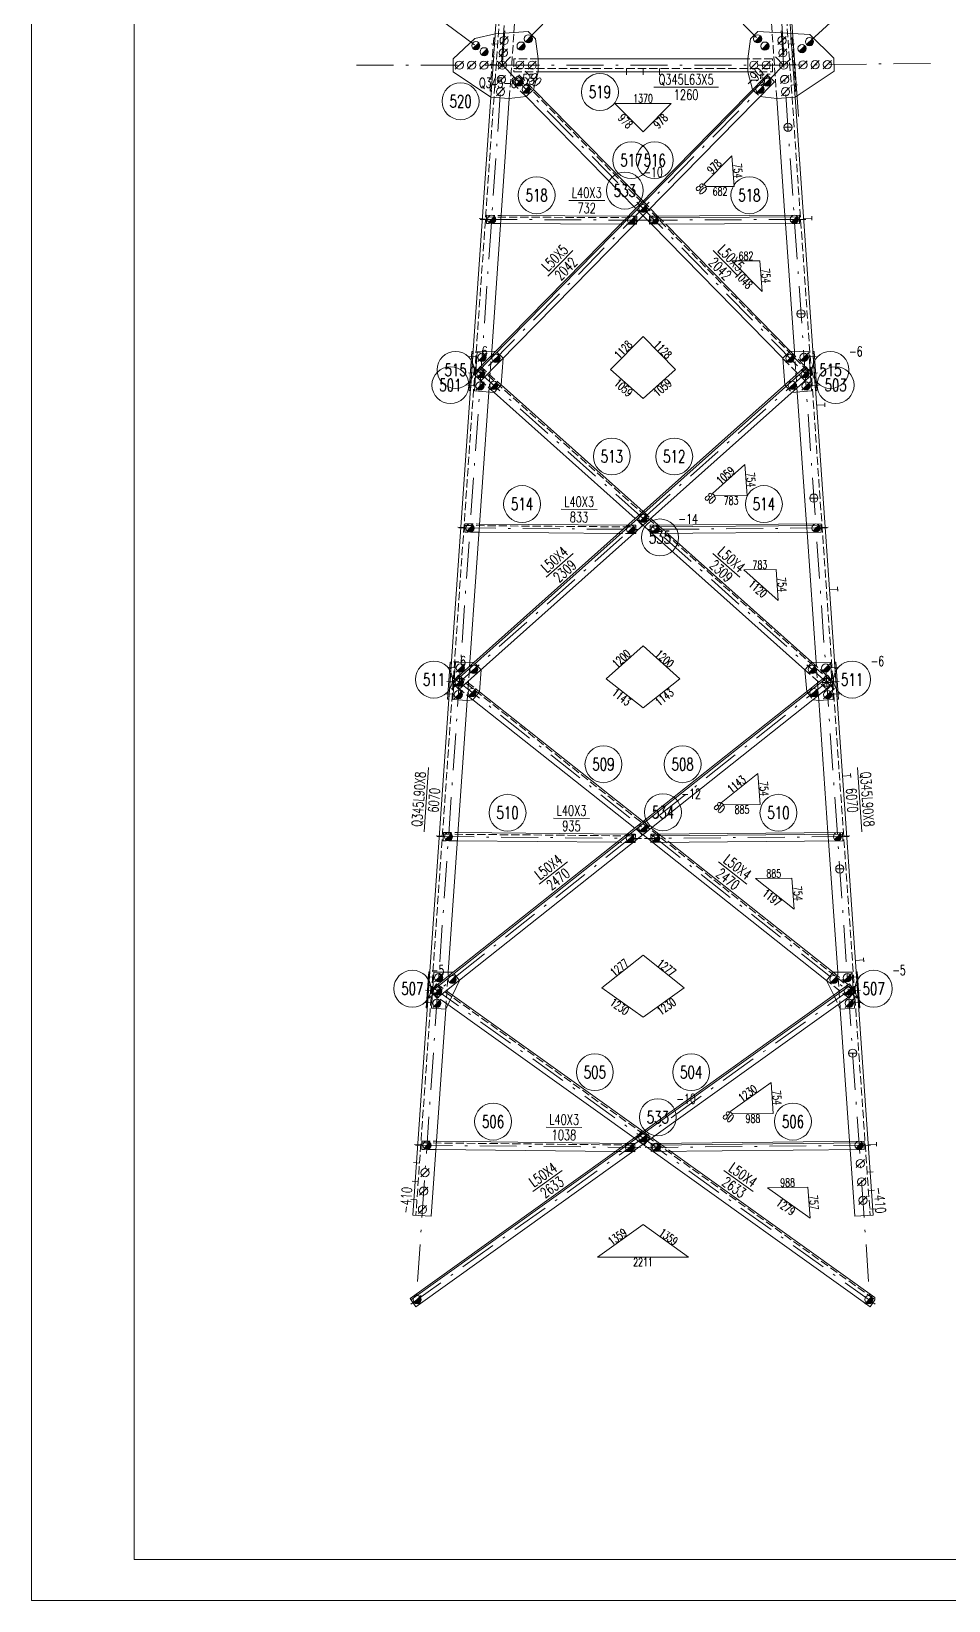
# Model space of a CAD drawing. Extents: x 0 to 841, y 0 to 5426.
# Drawn here: x 0 to 223.4, y 1812 to 2194.3 of the extents above; entities that cross this region are included whole.
import ezdxf
from ezdxf.enums import TextEntityAlignment as Align

# ---------------------------------------------------------------- set-up
doc = ezdxf.new("R2010")
doc.units = 0
doc.header["$MEASUREMENT"] = 0
doc.linetypes.add('Dash', pattern=[2.75, 2, -0.75])
doc.linetypes.add('DashDot', pattern=[15.6, 9, -3, 0.6, -3])
doc.layers.get('0').update_dxf_attribs({"linetype": 'CONTINUOUS', "lineweight": 25})
doc.styles.get("Standard").update_dxf_attribs({"font": 'simplex.shx', "width": 0.7, "height": 3, "bigfont": 'gbhzfs.shx'})

# ---------------------------------------------------------------- blocks, each defined once
blk = doc.blocks.new('M20X55S')
at = {"color": 3, "linetype": 'Continuous', "lineweight": 13}
blk.add_line((-1, -1), (1, 1), dxfattribs=at)
blk.add_circle((0, 0), 1, dxfattribs=at)
blk = doc.blocks.new('M16X40S')
at = {"color": 3, "linetype": 'Continuous', "lineweight": 13}
blk.add_line((-0.707, -0.707), (0.707, 0.707), dxfattribs=at)
blk.add_circle((0, 0), 1, dxfattribs=at)
for radius in [0.9, 0.8, 0.7, 0.6, 0.5, 0.4, 0.3, 0.2, 0.1]:
    blk.add_arc((0, 0), radius, 225, 45, dxfattribs=at)
blk = doc.blocks.new('M16X50S')
at = {"color": 3, "linetype": 'Continuous', "lineweight": 13}
blk.add_line((-1, -1), (1, 1), dxfattribs=at)
blk.add_circle((0, 0), 1, dxfattribs=at)
for radius in [0.9, 0.8, 0.7, 0.6, 0.5, 0.4, 0.3, 0.2, 0.1]:
    blk.add_arc((0, 0), radius, 225, 45, dxfattribs=at)
blk = doc.blocks.new('StepBolt')
at = {"color": 3, "linetype": 'Continuous', "lineweight": 13}
for p, q in [((-1, 0), (1, 0)), ((0, 0), (0, -1))]:
    blk.add_line(p, q, dxfattribs=at)
blk.add_circle((0, 0), 1, dxfattribs=at)
blk = doc.blocks.new('M16X60S')
at = {"color": 3, "linetype": 'Continuous', "lineweight": 13}
for p, q in [((-1, -1), (1, 1)), ((1, -1), (-1, 1))]:
    blk.add_line(p, q, dxfattribs=at)
blk.add_circle((0, 0), 1, dxfattribs=at)
for radius in [0.9, 0.8, 0.7, 0.6, 0.5, 0.4, 0.3, 0.2, 0.1]:
    blk.add_arc((0, 0), radius, 225, 45, dxfattribs=at)

msp = doc.modelspace()

# ---------------------------------------------------------------- linework, layer by layer
at = {"color": 7, "linetype": 'Continuous', "lineweight": 18}
for p, q in [((0, 1812), (0, 2406)), ((25, 1822), (25, 2396)), ((25, 1822), (831, 1822)), ((0, 1812), (841, 1812))]:
    msp.add_line(p, q, dxfattribs=at)
at = {"color": 2, "linetype": 'DashDot', "lineweight": 0}
for p, q in [((179.4, 2244.17), (183.46, 2186.06)), ((118.39, 2242.42), (114.46, 2186.06)), ((116.38, 2210), (93.71, 1885.33)), ((138.57, 2210.28), (114.71, 2186.06)), ((159.35, 2210.28), (183.21, 2186.06)), ((181.54, 2210), (204.21, 1885.33)), ((207.97, 2208.66), (183.26, 2186.04)), ((88.08, 2205.56), (114.71, 2186.06)), ((79.21, 2186.06), (114.71, 2186.06)), ((183.21, 2186.06), (107.53, 2108.91)), ((114.71, 2186.06), (190.38, 2108.91)), ((114.71, 2186.06), (183.21, 2186.06)), ((218.96, 2186.49), (183.21, 2186.06)), ((109.33, 2148.48), (148.91, 2148.27)), ((188.58, 2148.48), (149.01, 2148.28)), ((190.51, 2112.71), (102.16, 2033.86)), ((107.41, 2112.71), (195.76, 2033.86)), ((104.08, 2073.31), (148.73, 2072.94)), ((193.83, 2073.31), (149.19, 2072.94)), ((195.86, 2037.4), (96.8, 1958.8)), ((102.05, 2037.4), (201.11, 1958.8)), ((98.83, 1998.13), (148.58, 1997.67)), ((199.08, 1998.13), (149.34, 1997.67)), ((201.19, 1962.11), (91.72, 1883.72)), ((96.72, 1962.11), (206.19, 1883.72)), ((93.58, 1922.95), (148.46, 1922.35)), ((204.33, 1922.95), (149.46, 1922.35))]:
    msp.add_line(p, q, dxfattribs=at)
at = {"color": 1, "linetype": 'Dash', "lineweight": 0}
for p, q in [((114.78, 2208.61), (93.64, 1905.88)), ((183.14, 2208.61), (204.28, 1905.88)), ((112.61, 2192.72), (111.71, 2179.75)), ((112.99, 2193.7), (111.91, 2178.24)), ((112.01, 2179.73), (112.91, 2192.7)), ((112.91, 2192.7), (112.61, 2192.72)), ((116.4, 2177.92), (117.52, 2194)), ((181.52, 2177.92), (180.4, 2194.04)), ((184.92, 2193.78), (186.01, 2178.24)), ((185.3, 2192.72), (185, 2192.7)), ((185, 2192.7), (185.91, 2179.73)), ((186.21, 2179.75), (185.3, 2192.72)), ((123.46, 2187.61), (117.46, 2187.61)), ((117.46, 2187.61), (117.46, 2184.46)), ((180.46, 2187.61), (174.46, 2187.61)), ((180.46, 2184.46), (180.46, 2187.61)), ((116.97, 2181.97), (118.75, 2183.72)), ((117.46, 2185.21), (180.46, 2185.21)), ((117.46, 2184.46), (123.46, 2184.46)), ((118.47, 2183.44), (189.82, 2110.71)), ((118.75, 2183.72), (122.25, 2180.15)), ((174.46, 2184.46), (180.46, 2184.46)), ((111.71, 2179.75), (112.01, 2179.73)), ((120.47, 2178.4), (116.97, 2181.97)), ((175.66, 2180.15), (175.66, 2180.15)), ((175.66, 2180.15), (177.45, 2178.4)), ((185.91, 2179.73), (186.21, 2179.75)), ((177.45, 2178.4), (177.45, 2178.4)), ((147.19, 2151.13), (148.94, 2152.91)), ((148.94, 2152.91), (150.73, 2151.16)), ((148.96, 2152.93), (150.71, 2151.14)), ((110.82, 2147.47), (110.83, 2149.47)), ((110.83, 2149.47), (114.41, 2149.46)), ((110.83, 2149.07), (147.41, 2148.88)), ((145.39, 2149.29), (147.42, 2149.28)), ((148.98, 2149.38), (147.19, 2151.13)), ((148.96, 2149.36), (147.21, 2151.14)), ((147.42, 2149.28), (147.41, 2147.78)), ((150.73, 2151.16), (148.98, 2149.38)), ((152.52, 2149.29), (154.48, 2147.3)), ((183.65, 2147.46), (183.51, 2149.46)), ((114.27, 2147.46), (110.82, 2147.47)), ((146.92, 2147.28), (143.44, 2147.3)), ((150.99, 2147.29), (150.51, 2147.78)), ((111.4, 2106.4), (112.1, 2116.35)), ((114.9, 2114.64), (113.12, 2116.39)), ((113.12, 2116.39), (113.12, 2116.39)), ((114.9, 2114.64), (114.9, 2114.64)), ((188.44, 2109.11), (183.01, 2114.64)), ((184.8, 2116.39), (189.77, 2111.32)), ((186.52, 2106.4), (185.82, 2116.35)), ((108.1, 2110.41), (108.16, 2111.3)), ((112.73, 2106.28), (108.1, 2110.41)), ((108.16, 2111.3), (109.36, 2112.64)), ((108.24, 2111.42), (108.17, 2110.39)), ((109.09, 2112.34), (195.06, 2035.63)), ((109.36, 2112.64), (114.39, 2108.15)), ((189.83, 2110.47), (188.44, 2109.11)), ((189.75, 2110.35), (189.68, 2111.39)), ((189.77, 2111.32), (189.83, 2110.47)), ((183.52, 2108.15), (185.19, 2106.28)), ((147.19, 2075.73), (149.06, 2077.39)), ((148.96, 2077.3), (150.84, 2075.63)), ((149.06, 2077.39), (150.72, 2075.53)), ((105.57, 2072.29), (105.59, 2074.29)), ((109.02, 2072.27), (105.57, 2072.29)), ((105.58, 2073.89), (147.23, 2073.55)), ((105.59, 2074.29), (109.16, 2074.27)), ((146.72, 2071.96), (143, 2071.99)), ((145.22, 2073.97), (147.23, 2073.95)), ((148.96, 2073.95), (147.08, 2075.63)), ((148.86, 2073.86), (147.19, 2075.73)), ((147.23, 2073.95), (147.22, 2072.4)), ((150.72, 2075.53), (148.86, 2073.86)), ((151.19, 2071.96), (150.7, 2072.4)), ((152.69, 2073.97), (154.91, 2071.99)), ((188.9, 2072.27), (188.76, 2074.27)), ((106.16, 2031.3), (106.81, 2040.6)), ((109.52, 2038.75), (107.85, 2040.62)), ((193.81, 2033.93), (188.4, 2038.75)), ((190.06, 2040.62), (195.03, 2036.19)), ((191.76, 2031.3), (191.11, 2040.6)), ((102.84, 2035.18), (102.89, 2036.04)), ((107.54, 2031.45), (102.84, 2035.18)), ((102.89, 2036.04), (104.01, 2037.45)), ((103, 2036.29), (102.92, 2035.25)), ((103.76, 2037.14), (200.29, 1960.54)), ((104.01, 2037.45), (109.1, 2033.41)), ((195.07, 2035.35), (193.81, 2033.93)), ((195, 2035.12), (194.93, 2036.17)), ((195.03, 2036.19), (195.07, 2035.35)), ((188.82, 2033.41), (190.37, 2031.45)), ((148.96, 1998.59), (146.95, 2000.18)), ((147.2, 2000.39), (149.16, 2001.94)), ((148.76, 1998.43), (147.2, 2000.39)), ((150.71, 1999.98), (148.76, 1998.43)), ((148.96, 2001.78), (150.97, 2000.18)), ((149.16, 2001.94), (150.71, 1999.98)), ((100.32, 1997.11), (100.34, 1999.11)), ((103.77, 1997.08), (100.32, 1997.11)), ((100.34, 1999.11), (103.91, 1999.08)), ((100.34, 1998.71), (147.08, 1998.29)), ((146.57, 1996.69), (142.59, 1996.73)), ((145.08, 1998.7), (147.09, 1998.69)), ((147.09, 1998.69), (147.07, 1997.09)), ((151.35, 1996.69), (150.85, 1997.09)), ((152.83, 1998.7), (155.33, 1996.73)), ((194.15, 1997.08), (194.01, 1999.08)), ((100.91, 1956.11), (101.53, 1965.07)), ((104.24, 1963.1), (102.69, 1965.06)), ((195.23, 1965.06), (200.24, 1961.08)), ((197.01, 1956.11), (196.38, 1965.07)), ((97.65, 1960.83), (98.67, 1962.25)), ((97.75, 1961.15), (97.68, 1960.11)), ((98.44, 1961.93), (205.44, 1885.31)), ((98.67, 1962.25), (102.52, 1959.5)), ((199.16, 1958.75), (193.68, 1963.1)), ((97.58, 1959.96), (97.65, 1960.83)), ((101.43, 1957.2), (97.58, 1959.96)), ((195.4, 1959.5), (196.49, 1957.2)), ((200.31, 1960.2), (199.16, 1958.75)), ((200.25, 1959.9), (200.18, 1960.95)), ((200.24, 1961.08), (200.31, 1960.2)), ((95.07, 1921.93), (95.09, 1923.93)), ((95.09, 1923.93), (98.66, 1923.89)), ((95.09, 1923.53), (146.96, 1922.96)), ((144.97, 1923.39), (146.97, 1923.36)), ((149.25, 1922.96), (146.81, 1924.71)), ((146.97, 1923.36), (146.95, 1921.73)), ((148.06, 1925.6), (147.21, 1924.42)), ((147.21, 1924.42), (148.96, 1923.17)), ((148.96, 1926.24), (151.11, 1924.71)), ((150.7, 1925), (148.96, 1926.24)), ((149.85, 1923.81), (150.7, 1925)), ((152.95, 1923.39), (155.7, 1921.42)), ((199.4, 1921.89), (199.26, 1923.89)), ((98.52, 1921.89), (95.07, 1921.93)), ((146.44, 1921.37), (142.21, 1921.42)), ((151.47, 1921.37), (150.97, 1921.73))]:
    msp.add_line(p, q, dxfattribs=at)
at = {"color": 6, "linetype": 'Continuous', "lineweight": 13}
msp.add_line((186.84, 2173.57), (185.08, 2198.74), dxfattribs=at)
at = {"color": 7, "linetype": 'Continuous', "lineweight": 0}
for p, q in [((179.45, 2183.44), (107.98, 2110.58)), ((187.08, 2149.07), (150.5, 2148.88)), ((188.83, 2112.34), (102.71, 2035.49)), ((192.33, 2073.89), (150.69, 2073.55)), ((194.16, 2037.14), (97.45, 1960.4)), ((197.58, 1998.71), (150.83, 1998.29)), ((199.48, 1961.93), (92.45, 1885.29)), ((202.83, 1923.53), (150.95, 1922.97))]:
    msp.add_line(p, q, dxfattribs=at)
at = {"color": 7, "linetype": 'Continuous', "lineweight": 13}
for p, q in [((151.58, 2180.71), (167.33, 2180.71)), ((130.87, 2153.12), (139.62, 2153.07)), ((131.9, 2140.9), (125.77, 2134.65)), ((166.02, 2140.9), (172.14, 2134.65)), ((129.01, 2077.85), (137.76, 2077.78)), ((131.92, 2067.12), (125.39, 2061.29)), ((166, 2067.12), (172.53, 2061.29)), ((96.75, 2014.96), (95.65, 1999.25)), ((201.17, 2014.96), (202.27, 1999.25)), ((127.16, 2002.62), (135.91, 2002.54)), ((130.53, 1991.95), (123.68, 1986.51)), ((167.38, 1991.95), (174.24, 1986.51)), ((125.34, 1927.35), (134.09, 1927.26)), ((129.27, 1916.76), (122.15, 1911.66)), ((168.65, 1916.76), (175.77, 1911.66))]:
    msp.add_line(p, q, dxfattribs=at)
at = {"color": 1, "linetype": 'Continuous', "lineweight": 0}
for p, q in [((155.81, 2176.75), (142.11, 2176.75)), ((142.11, 2176.75), (148.96, 2169.77)), ((148.96, 2169.77), (155.81, 2176.75)), ((170.59, 2164), (163.74, 2157.02)), ((171.12, 2156.49), (170.59, 2164)), ((163.74, 2157.02), (164.3, 2156.45)), ((164.3, 2156.45), (171.12, 2156.49)), ((177.45, 2138.4), (170.63, 2138.36)), ((170.63, 2138.36), (177.97, 2130.88)), ((177.97, 2130.88), (177.45, 2138.4)), ((148.96, 2119.93), (141.06, 2111.88)), ((156.86, 2111.88), (148.96, 2119.93)), ((141.06, 2111.88), (148.96, 2104.83)), ((148.96, 2104.83), (156.86, 2111.88)), ((173.78, 2088.73), (165.88, 2081.68)), ((174.31, 2081.21), (173.78, 2088.73)), ((165.88, 2081.68), (166.48, 2081.14)), ((166.48, 2081.14), (174.31, 2081.21)), ((181.35, 2063.17), (173.52, 2063.11)), ((173.52, 2063.11), (181.87, 2055.66)), ((181.87, 2055.66), (181.35, 2063.17)), ((148.96, 2044.56), (140.01, 2036.58)), ((157.91, 2036.58), (148.96, 2044.56)), ((140.01, 2036.58), (148.96, 2029.48)), ((148.96, 2029.48), (157.91, 2036.58)), ((176.96, 2013.47), (168.01, 2006.37)), ((177.49, 2005.96), (176.96, 2013.47)), ((168.01, 2006.37), (168.64, 2005.87)), ((168.64, 2005.87), (177.49, 2005.96)), ((185.24, 1987.97), (176.39, 1987.89)), ((176.39, 1987.89), (185.76, 1980.45)), ((185.76, 1980.45), (185.24, 1987.97)), ((148.96, 1969.22), (138.96, 1961.28)), ((158.96, 1961.28), (148.96, 1969.22)), ((138.96, 1961.28), (148.96, 1954.12)), ((148.96, 1954.12), (158.96, 1961.28)), ((180.13, 1938.2), (170.13, 1931.04)), ((180.66, 1930.69), (180.13, 1938.2)), ((170.13, 1931.04), (170.78, 1930.58)), ((170.78, 1930.58), (180.66, 1930.69)), ((189.12, 1912.7), (179.25, 1912.59)), ((179.25, 1912.59), (189.65, 1905.14)), ((189.65, 1905.14), (189.12, 1912.7)), ((148.96, 1903.6), (137.91, 1895.69)), ((160.01, 1895.69), (148.96, 1903.6)), ((137.91, 1895.69), (160.01, 1895.69))]:
    msp.add_line(p, q, dxfattribs=at)
at = {"color": 7, "linetype": 'Continuous', "lineweight": 0}
for points in [[(114.03, 2208.66), (112.99, 2193.7)], [(117.52, 2194), (118.52, 2208.35)], [(180.4, 2194.04), (179.4, 2208.35)], [(183.89, 2208.66), (184.92, 2193.78)], [(107.98, 2192.53), (102.71, 2187.61)], [(112.99, 2193.7), (107.98, 2192.53)], [(121.01, 2194.24), (112.99, 2193.7)], [(122.79, 2192.48), (121.01, 2194.24)], [(123.46, 2187.61), (122.79, 2192.48)], [(175.12, 2192.48), (174.46, 2187.61)], [(176.9, 2194.24), (175.12, 2192.48)], [(189.62, 2193.51), (176.9, 2194.24)], [(195.44, 2187.77), (189.62, 2193.51)], [(102.71, 2187.61), (102.71, 2184.46)], [(174.46, 2187.61), (123.46, 2187.61)], [(123.46, 2184.46), (123.46, 2187.61)], [(174.46, 2187.61), (174.46, 2184.46)], [(195.48, 2184.62), (195.44, 2187.77)], [(102.71, 2184.46), (111.91, 2178.24)], [(179.17, 2183.72), (107.69, 2110.86)], [(122.25, 2180.15), (123.46, 2184.46)], [(123.46, 2184.46), (174.46, 2184.46)], [(174.46, 2184.46), (175.66, 2180.15)], [(180.95, 2181.97), (179.17, 2183.72)], [(186.01, 2178.24), (195.48, 2184.62)], [(109.48, 2109.11), (180.95, 2181.97)], [(120.47, 2178.4), (122.25, 2180.15)], [(122.25, 2180.15), (148.96, 2152.93)], [(111.91, 2178.24), (92.89, 1905.93)], [(111.91, 2178.24), (116.4, 2177.92)], [(112.1, 2116.35), (116.4, 2177.92)], [(116.4, 2177.92), (120.47, 2178.4)], [(147.21, 2151.14), (120.47, 2178.4)], [(177.45, 2178.4), (181.52, 2177.92)], [(181.52, 2177.92), (186.01, 2178.24)], [(183.51, 2149.46), (181.52, 2177.92)], [(186.01, 2178.24), (205.03, 1905.93)], [(114.41, 2149.46), (145.39, 2149.29)], [(150.51, 2147.78), (148.96, 2149.36)], [(187.08, 2149.47), (150.5, 2149.28)], [(150.5, 2149.28), (150.51, 2147.28)], [(150.71, 2151.14), (152.52, 2149.29)], [(187.09, 2147.47), (187.08, 2149.47)], [(143.44, 2147.3), (114.27, 2147.46)], [(147.41, 2147.28), (146.92, 2147.28)], [(147.41, 2147.78), (147.41, 2147.28)], [(150.51, 2147.28), (187.09, 2147.47)], [(183.01, 2114.64), (150.99, 2147.29)], [(154.48, 2147.3), (184.8, 2116.39)], [(185.82, 2116.35), (183.65, 2147.46)], [(107.28, 2116.29), (106.61, 2106.81)], [(106.91, 2106.79), (107.57, 2116.27)], [(107.57, 2116.27), (107.28, 2116.29)], [(108.58, 2116.2), (108.24, 2111.42)], [(113.12, 2116.39), (108.58, 2116.2)], [(114.39, 2108.15), (114.9, 2114.64)], [(184.8, 2116.39), (183.01, 2114.64)], [(183.01, 2114.64), (183.52, 2108.15)], [(189.34, 2116.2), (184.8, 2116.39)], [(189.68, 2111.39), (189.34, 2116.2)], [(190.34, 2116.27), (190.64, 2116.29)], [(191, 2106.79), (190.34, 2116.27)], [(190.64, 2116.29), (191.3, 2106.81)], [(188.56, 2112.64), (102.44, 2035.79)], [(104.11, 2033.93), (190.22, 2110.78)], [(107.69, 2110.86), (109.48, 2109.11)], [(108.17, 2110.39), (107.92, 2106.72)], [(190.22, 2110.78), (188.56, 2112.64)], [(190, 2106.72), (189.75, 2110.35)], [(106.61, 2106.81), (106.91, 2106.79)], [(106.81, 2040.6), (111.4, 2106.4)], [(107.92, 2106.72), (112.73, 2106.28)], [(112.73, 2106.28), (114.39, 2108.15)], [(114.39, 2108.15), (148.96, 2077.3)], [(185.19, 2106.28), (190, 2106.72)], [(188.76, 2074.27), (186.52, 2106.4)], [(191.3, 2106.81), (191, 2106.79)], [(147.08, 2075.63), (112.73, 2106.28)], [(143, 2071.99), (109.02, 2072.27)], [(109.16, 2074.27), (145.22, 2073.97)], [(147.22, 2071.95), (146.72, 2071.96)], [(147.22, 2072.4), (147.22, 2071.95)], [(150.7, 2072.4), (148.96, 2073.95)], [(192.33, 2074.29), (150.68, 2073.95)], [(150.68, 2073.95), (150.7, 2071.95)], [(150.7, 2071.95), (192.34, 2072.29)], [(150.84, 2075.63), (152.69, 2073.97)], [(188.4, 2038.75), (151.19, 2071.96)], [(154.91, 2071.99), (190.06, 2040.62)], [(191.11, 2040.6), (188.9, 2072.27)], [(192.34, 2072.29), (192.33, 2074.29)], [(101.99, 2040.61), (101.36, 2031.63)], [(101.66, 2031.61), (102.29, 2040.59)], [(102.29, 2040.59), (101.99, 2040.61)], [(103.29, 2040.52), (103, 2036.29)], [(107.85, 2040.62), (103.29, 2040.52)], [(109.1, 2033.41), (109.52, 2038.75)], [(190.06, 2040.62), (188.4, 2038.75)], [(188.4, 2038.75), (188.82, 2033.41)], [(194.62, 2040.52), (190.06, 2040.62)], [(194.93, 2036.17), (194.62, 2040.52)], [(195.93, 2040.61), (195.63, 2040.59)], [(195.63, 2040.59), (196.25, 2031.61)], [(196.55, 2031.63), (195.93, 2040.61)], [(193.91, 2037.45), (97.2, 1960.71)], [(98.76, 1958.75), (195.46, 2035.49)], [(102.44, 2035.79), (104.11, 2033.93)], [(102.92, 2035.25), (102.67, 2031.54)], [(195.46, 2035.49), (193.91, 2037.45)], [(195.25, 2031.54), (195, 2035.12)], [(101.36, 2031.63), (101.66, 2031.61)], [(101.53, 1965.07), (106.16, 2031.3)], [(102.67, 2031.54), (106.16, 2031.3)], [(106.16, 2031.3), (107.54, 2031.45)], [(107.54, 2031.45), (109.1, 2033.41)], [(146.95, 2000.18), (107.54, 2031.45)], [(109.1, 2033.41), (148.96, 2001.78)], [(190.37, 2031.45), (191.76, 2031.3)], [(191.76, 2031.3), (195.25, 2031.54)], [(194.01, 1999.08), (191.76, 2031.3)], [(196.25, 2031.61), (196.55, 2031.63)], [(150.97, 2000.18), (152.83, 1998.7)], [(142.59, 1996.73), (103.77, 1997.08)], [(103.91, 1999.08), (145.08, 1998.7)], [(147.07, 1996.69), (146.57, 1996.69)], [(147.07, 1997.09), (147.07, 1996.69)], [(150.85, 1997.09), (148.96, 1998.59)], [(197.57, 1999.11), (150.83, 1998.69)], [(150.83, 1998.69), (150.85, 1996.69)], [(150.85, 1996.69), (197.59, 1997.11)], [(193.68, 1963.1), (151.35, 1996.69)], [(155.33, 1996.73), (195.23, 1965.06)], [(196.38, 1965.07), (194.15, 1997.08)], [(197.59, 1997.11), (197.57, 1999.11)], [(96.77, 1965.17), (96.16, 1956.44)], [(96.41, 1956.43), (97.02, 1965.15)], [(97.02, 1965.15), (96.77, 1965.17)], [(98.02, 1965.09), (97.75, 1961.15)], [(102.69, 1965.06), (98.02, 1965.09)], [(195.23, 1965.06), (193.68, 1963.1)], [(199.89, 1965.08), (195.23, 1965.06)], [(200.18, 1960.95), (199.89, 1965.08)], [(200.89, 1965.16), (201.14, 1965.17)], [(201.5, 1956.43), (200.89, 1965.16)], [(201.14, 1965.17), (201.75, 1956.44)], [(199.25, 1962.25), (92.21, 1885.61)], [(100.91, 1956.11), (104.24, 1963.1)], [(193.68, 1963.1), (195.4, 1959.5)], [(200.7, 1960.22), (199.25, 1962.25)], [(93.67, 1883.58), (200.7, 1960.22)], [(97.2, 1960.71), (98.76, 1958.75)], [(97.68, 1960.11), (97.42, 1956.36)], [(102.52, 1959.5), (148.96, 1926.24)], [(200.5, 1956.36), (200.25, 1959.9)], [(96.16, 1956.44), (96.41, 1956.43)], [(97.38, 1905.62), (100.91, 1956.11)], [(97.42, 1956.36), (100.91, 1956.11)], [(146.81, 1924.71), (101.43, 1957.2)], [(196.49, 1957.2), (197.01, 1956.11)], [(197.01, 1956.11), (200.5, 1956.36)], [(199.26, 1923.89), (197.01, 1956.11)], [(201.75, 1956.44), (201.5, 1956.43)], [(98.66, 1923.89), (144.97, 1923.39)], [(148.67, 1926.45), (148.06, 1925.6)], [(148.96, 1926.24), (148.67, 1926.45)], [(148.96, 1923.17), (149.25, 1922.96)], [(149.25, 1922.96), (149.85, 1923.81)], [(150.97, 1921.73), (149.25, 1922.96)], [(202.82, 1923.93), (150.95, 1923.37)], [(150.95, 1923.37), (150.97, 1921.37)], [(151.11, 1924.71), (152.95, 1923.39)], [(202.84, 1921.93), (202.82, 1923.93)], [(142.21, 1921.42), (98.52, 1921.89)], [(146.95, 1921.36), (146.44, 1921.37)], [(146.95, 1921.73), (146.95, 1921.36)], [(150.97, 1921.37), (202.84, 1921.93)], [(204.25, 1883.58), (151.47, 1921.37)], [(155.7, 1921.42), (205.42, 1885.82)], [(200.54, 1905.62), (199.4, 1921.89)], [(92.89, 1905.93), (97.38, 1905.62)], [(205.03, 1905.93), (200.54, 1905.62)], [(92.21, 1885.61), (93.67, 1883.58)], [(205.44, 1885.25), (204.25, 1883.58)], [(205.42, 1885.82), (205.44, 1885.25)]]:
    msp.add_lwpolyline(points, dxfattribs=at)
at = {"color": 3, "linetype": 'Continuous', "lineweight": 20}
for points in [[(112.06, 2191.26), (113.56, 2191.15)], [(185.85, 2191.26), (184.36, 2191.15)], [(111.72, 2186.27), (113.21, 2186.16)], [(144.96, 2183.71), (144.96, 2185.21)], [(148.96, 2183.71), (148.96, 2185.21)], [(152.96, 2183.71), (152.96, 2185.21)], [(186.2, 2186.27), (184.7, 2186.16)], [(111.37, 2181.28), (112.86, 2181.18)], [(186.55, 2181.28), (185.05, 2181.18)], [(109.09, 2148.68), (110.59, 2148.57)], [(190.07, 2148.76), (188.08, 2148.63)], [(190.11, 2148.27), (190.04, 2149.26)], [(106.74, 2115.08), (108.24, 2114.97)], [(191.17, 2115.08), (189.68, 2114.97)], [(106.47, 2111.09), (107.96, 2110.98)], [(191.45, 2111.09), (189.95, 2110.98)], [(106.26, 2108.09), (107.75, 2107.99)], [(191.66, 2108.09), (190.16, 2107.99)], [(193.25, 2103.32), (191.25, 2103.19)], [(193.28, 2102.83), (193.21, 2103.82)], [(103.84, 2073.49), (105.34, 2073.39)], [(194.08, 2073.49), (192.58, 2073.39)], [(196.38, 2058.43), (194.39, 2058.29)], [(196.42, 2057.94), (196.35, 2058.93)], [(101.46, 2039.39), (102.96, 2039.29)], [(196.46, 2039.39), (194.96, 2039.29)], [(101.22, 2035.9), (102.71, 2035.8)], [(196.7, 2035.9), (195.21, 2035.8)], [(101.01, 2032.91), (102.5, 2032.8)], [(196.91, 2032.91), (195.41, 2032.8)], [(199.55, 2013), (197.56, 2012.86)], [(199.59, 2012.5), (199.52, 2013.49)], [(98.59, 1998.31), (100.09, 1998.21)], [(199.33, 1998.31), (197.83, 1998.21)], [(202.69, 1968.1), (200.69, 1967.97)], [(202.72, 1967.61), (202.65, 1968.6)], [(96.19, 1963.96), (97.69, 1963.86)], [(201.73, 1963.96), (200.23, 1963.86)], [(95.76, 1957.73), (97.25, 1957.62)], [(95.97, 1960.72), (97.46, 1960.61)], [(201.95, 1960.72), (200.46, 1960.61)], [(202.16, 1957.73), (200.66, 1957.62)], [(93.34, 1923.13), (94.84, 1923.02)], [(205.82, 1923.21), (203.83, 1923.07)], [(205.86, 1922.71), (205.79, 1923.71)], [(93.03, 1918.7), (94.53, 1918.6)], [(205.04, 1916.46), (203.55, 1916.35)], [(92.72, 1914.21), (94.21, 1914.11)], [(205.36, 1911.97), (203.86, 1911.87)], [(92.4, 1909.73), (93.9, 1909.62)], [(205.67, 1907.48), (204.17, 1907.38)]]:
    msp.add_lwpolyline(points, dxfattribs=at)
at = {"color": 7, "linetype": 'Continuous', "lineweight": 13}
for centre in [(138.46, 2179.51), (104.53, 2177.25), (146.11, 2162.9), (151.81, 2162.9), (144.53, 2155.49), (123.05, 2154.36), (174.86, 2154.36), (103.31, 2111.81), (194.61, 2111.81), (102.05, 2108.1), (195.87, 2108.1), (141.36, 2090.72), (156.56, 2090.72), (119.51, 2079.13), (178.4, 2079.13), (153.09, 2071), (98.04, 2036.37), (199.88, 2036.37), (139.32, 2015.75), (158.6, 2015.75), (115.97, 2003.92), (153.82, 2004.04), (181.95, 2003.92), (92.78, 1961.07), (205.14, 1961.07), (137.23, 1940.73), (160.69, 1940.73), (112.44, 1928.69), (152.57, 1929.75), (185.48, 1928.69)]:
    msp.add_circle(centre, 4.5, dxfattribs=at)

# ---------------------------------------------------------------- block references
at = {"color": 3, "linetype": 'Continuous', "lineweight": 13}
for name, p in [('M16X40S', (108.25, 2190.79)), ('M20X55S', (115.13, 2192.05)), ('M16X40S', (119.27, 2190.69)), ('M16X40S', (121.03, 2192.47)), ('M16X40S', (176.89, 2192.47)), ('M16X40S', (178.65, 2190.69)), ('M20X55S', (182.79, 2192.05)), ('M16X40S', (187.69, 2190.09)), ('M16X40S', (189.51, 2191.76)), ('M20X55S', (104.21, 2186.06)), ('M20X55S', (107.21, 2186.06)), ('M20X55S', (110.21, 2186.06)), ('M16X40S', (110.27, 2189.31)), ('M20X55S', (114.71, 2186.06)), ('M20X55S', (114.92, 2189.05)), ('M20X55S', (118.96, 2186.06)), ('M20X55S', (121.96, 2186.06)), ('M20X55S', (175.96, 2186.06)), ('M20X55S', (178.96, 2186.06)), ('M20X55S', (183, 2189.05)), ('M20X55S', (183.21, 2186.06)), ('M20X55S', (187.93, 2186.12)), ('M20X55S', (190.88, 2186.15)), ('M20X55S', (193.84, 2186.19)), ('M20X55S', (114.46, 2182.57)), ('M16X50S', (118.74, 2181.95)), ('M16X50S', (179.18, 2181.95)), ('M20X55S', (183.45, 2182.57)), ('M20X55S', (114.26, 2179.58)), ('M16X50S', (120.49, 2180.17)), ('M16X50S', (177.43, 2180.17)), ('M20X55S', (183.66, 2179.58)), ('StepBolt', (184.27, 2170.91)), ('M16X40S', (112.08, 2148.47)), ('M16X40S', (146.16, 2148.29)), ('M16X50S', (148.96, 2151.14)), ('M16X40S', (151.76, 2148.29)), ('M16X40S', (185.83, 2148.47)), ('StepBolt', (187.44, 2125.47)), ('M16X50S', (109.74, 2114.87)), ('M16X40S', (113.13, 2114.62)), ('M16X50S', (184.78, 2114.63)), ('M16X50S', (188.18, 2114.87)), ('M16X60S', (109.46, 2110.88)), ('M16X60S', (188.46, 2110.88)), ('M16X50S', (109.25, 2107.88)), ('M16X50S', (112.63, 2108.05)), ('M16X40S', (185.29, 2108.05)), ('M16X50S', (188.67, 2107.88)), ('StepBolt', (190.57, 2080.58)), ('M16X50S', (148.96, 2075.63)), ('M16X40S', (106.83, 2073.28)), ('M16X40S', (145.97, 2072.96)), ('M16X40S', (151.94, 2072.96)), ('M16X40S', (191.08, 2073.28)), ('M16X50S', (104.45, 2039.18)), ('M16X40S', (107.75, 2038.86)), ('M16X50S', (190.16, 2038.86)), ('M16X50S', (193.46, 2039.18)), ('M16X50S', (104.21, 2035.69)), ('M16X50S', (107.34, 2033.21)), ('M16X40S', (190.58, 2033.21)), ('StepBolt', (193.71, 2035.69)), ('M16X50S', (104, 2032.7)), ('M16X50S', (193.92, 2032.7)), ('M16X50S', (148.96, 2000.18)), ('M16X40S', (101.58, 1998.1)), ('M16X40S', (145.82, 1997.7)), ('M16X40S', (152.09, 1997.7)), ('M16X40S', (196.33, 1998.1)), ('StepBolt', (196.88, 1990.25)), ('M16X50S', (98.96, 1960.51)), ('M16X50S', (99.18, 1963.75)), ('M16X40S', (102.48, 1963.31)), ('M16X50S', (195.43, 1963.31)), ('M16X50S', (198.73, 1963.75)), ('M16X50S', (198.96, 1960.51)), ('M16X50S', (98.75, 1957.52)), ('M16X50S', (199.17, 1957.52)), ('StepBolt', (200.02, 1945.36)), ('M16X40S', (96.33, 1922.92)), ('M16X40S', (145.71, 1922.38)), ('M16X50S', (148.96, 1924.71)), ('M16X40S', (152.21, 1922.38)), ('M16X40S', (201.58, 1922.92)), ('M20X55S', (201.89, 1918.49)), ('M20X55S', (95.87, 1916.25)), ('M20X55S', (95.55, 1911.76)), ('M20X55S', (202.21, 1914.01)), ('M20X55S', (95.24, 1907.27)), ('M20X55S', (202.52, 1909.52)), ('M16X50S', (93.96, 1885.32)), ('M16X50S', (203.96, 1885.33))]:
    msp.add_blockref(name, p, dxfattribs=at)

# ---------------------------------------------------------------- texts
at = {"color": 7, "linetype": 'Continuous', "lineweight": 13, "width": 0.7}
for s, p in [('Q345-8', (109.03, 2181.75)), ('-10', (149.03, 2159.99)), ('-6', (107.81, 2116.31)), ('-6', (199.11, 2116.31)), ('-14', (157.59, 2075.5)), ('-6', (102.54, 2040.87)), ('-6', (204.38, 2040.87)), ('-12', (158.32, 2008.54)), ('-5', (97.28, 1965.57)), ('-5', (209.64, 1965.57)), ('-10', (157.07, 1934.25))]:
    msp.add_text(s, height=2.4, dxfattribs=at).set_placement(p, align=Align.MIDDLE_LEFT)
for s, height, p in [('-55', 2.5, (120.08, 2182.58)), ('Q345L63X5', 2.5, (159.46, 2182.58)), ('-55', 2.5, (177.83, 2182.58)), ('519', 3, (138.46, 2179.51)), ('1260', 2.5, (159.46, 2178.83)), ('520', 3, (104.53, 2177.25)), ('517', 3, (146.11, 2162.9)), ('516', 3, (151.81, 2162.9)), ('533', 3, (144.53, 2155.49)), ('518', 3, (123.05, 2154.36)), ('518', 3, (174.86, 2154.36)), ('515', 3, (103.31, 2111.81)), ('515', 3, (194.61, 2111.81)), ('501', 3, (102.05, 2108.1)), ('503', 3, (195.87, 2108.1)), ('513', 3, (141.36, 2090.72)), ('512', 3, (156.56, 2090.72)), ('514', 3, (119.51, 2079.13)), ('514', 3, (178.4, 2079.13)), ('535', 3, (153.09, 2071)), ('511', 3, (98.04, 2036.37)), ('511', 3, (199.88, 2036.37)), ('509', 3, (139.32, 2015.75)), ('508', 3, (158.6, 2015.75)), ('510', 3, (115.97, 2003.92)), ('534', 3, (153.82, 2004.04)), ('510', 3, (181.95, 2003.92)), ('507', 3, (92.78, 1961.07)), ('507', 3, (205.14, 1961.07)), ('505', 3, (137.23, 1940.73)), ('504', 3, (160.69, 1940.73)), ('533', 3, (152.57, 1929.75)), ('506', 3, (112.44, 1928.69)), ('506', 3, (185.48, 1928.69))]:
    msp.add_text(s, height=height, dxfattribs=at).set_placement(p, align=Align.MIDDLE_CENTER)
for s, rotation, p in [('-90', 314.4485, (121.93, 2183.16)), ('-90', 45.5515, (175.99, 2183.16)), ('L40X3', 359.6977, (135.25, 2154.97)), ('732', 359.6977, (135.23, 2151.22)), ('L50X5', 45.5515, (127.5, 2139.09)), ('L50X5', 314.4485, (170.42, 2139.09)), ('2042', 45.5515, (130.18, 2136.46)), ('2042', 314.4485, (167.74, 2136.46)), ('L40X3', 359.5305, (133.4, 2079.69)), ('833', 359.5305, (133.37, 2075.94)), ('L50X4', 41.7452, (127.4, 2065.61)), ('L50X4', 318.2548, (170.51, 2065.61)), ('2309', 41.7452, (129.9, 2062.81)), ('2309', 318.2548, (168.02, 2062.81)), ('Q345L90X8', 86.0055, (94.33, 2007.23)), ('Q345L90X8', 273.9945, (203.59, 2007.23)), ('6070', 86.0055, (98.07, 2006.97)), ('6070', 273.9945, (199.85, 2006.97)), ('L40X3', 359.4774, (131.56, 2004.45)), ('935', 359.4774, (131.52, 2000.7)), ('L50X4', 38.4316, (125.94, 1990.7)), ('L50X4', 321.5684, (171.98, 1990.7)), ('2470', 38.4316, (128.27, 1987.76)), ('2470', 321.5684, (169.64, 1987.76)), ('L40X3', 359.374, (129.74, 1929.18)), ('1038', 359.374, (129.7, 1925.43)), ('L50X4', 35.6039, (124.62, 1915.73)), ('2633', 35.6039, (126.8, 1912.69)), ('L50X4', 324.3961, (173.3, 1915.73)), ('-410', 86.0055, (91.26, 1909.55)), ('2633', 324.3961, (171.12, 1912.69)), ('-410', 273.9945, (206.65, 1909.55))]:
    msp.add_text(s, height=2.5, rotation=rotation, dxfattribs=at).set_placement(p, align=Align.MIDDLE_CENTER)
at = {"color": 7, "linetype": 'Continuous', "lineweight": 20, "width": 0.7}
for s, rotation, p in [('1370', 360, (148.96, 2177.95)), ('978', 314.4486, (144.68, 2172.42)), ('978', 45.5515, (153.24, 2172.42)), ('978', 45.5515, (166.31, 2161.35)), ('754', 273.9945, (172.05, 2160.33)), ('80', 314.4485, (163.17, 2155.9)), ('682', 0.2992, (167.72, 2155.27)), ('682', 0.2992, (174.03, 2139.58)), ('1048', 314.4485, (173.45, 2133.78)), ('754', 273.9945, (178.91, 2134.72)), ('1128', 45.5515, (144.15, 2116.75)), ('1128', 314.4485, (153.77, 2116.75)), ('1059', 318.2548, (144.21, 2107.46)), ('1059', 41.7452, (153.71, 2107.46)), ('1059', 41.7452, (169.03, 2086.1)), ('754', 273.9945, (175.24, 2085.05)), ('80', 318.2548, (165.38, 2080.51)), ('783', 0.4695, (170.4, 2079.98)), ('783', 0.4695, (177.42, 2064.34)), ('754', 273.9945, (182.81, 2059.5)), ('1120', 318.2548, (176.9, 2058.49)), ('1200', 41.7452, (143.68, 2041.47)), ('1200', 318.2548, (154.23, 2041.47)), ('1143', 321.5684, (143.74, 2032.09)), ('1143', 38.4316, (154.18, 2032.09)), ('1143', 38.4316, (171.74, 2010.86)), ('754', 273.9945, (178.42, 2009.8)), ('80', 321.5684, (167.58, 2005.18)), ('885', 0.5223, (173.07, 2004.71)), ('885', 0.5223, (180.8, 1989.13)), ('1197', 321.5684, (180.33, 1983.23)), ('754', 273.9945, (186.7, 1984.29)), ('1277', 38.4316, (143.21, 1966.19)), ('1277', 321.5684, (154.7, 1966.19)), ('1230', 324.3961, (143.26, 1956.73)), ('1230', 35.6039, (154.66, 1956.73)), ('1230', 35.6039, (174.44, 1935.6)), ('754', 273.9945, (181.59, 1934.53)), ('80', 324.3961, (169.76, 1929.84)), ('988', 0.625, (175.73, 1929.43)), ('988', 0.625, (184.17, 1913.84)), ('1279', 324.3961, (183.75, 1907.89)), ('757', 273.9945, (190.58, 1909)), ('1359', 35.6039, (142.73, 1900.62)), ('1359', 324.3961, (155.18, 1900.62)), ('2211', 360, (148.96, 1894.49))]:
    msp.add_text(s, height=2, rotation=rotation, dxfattribs=at).set_placement(p, align=Align.MIDDLE_CENTER)

doc.saveas('drawing.dxf')
